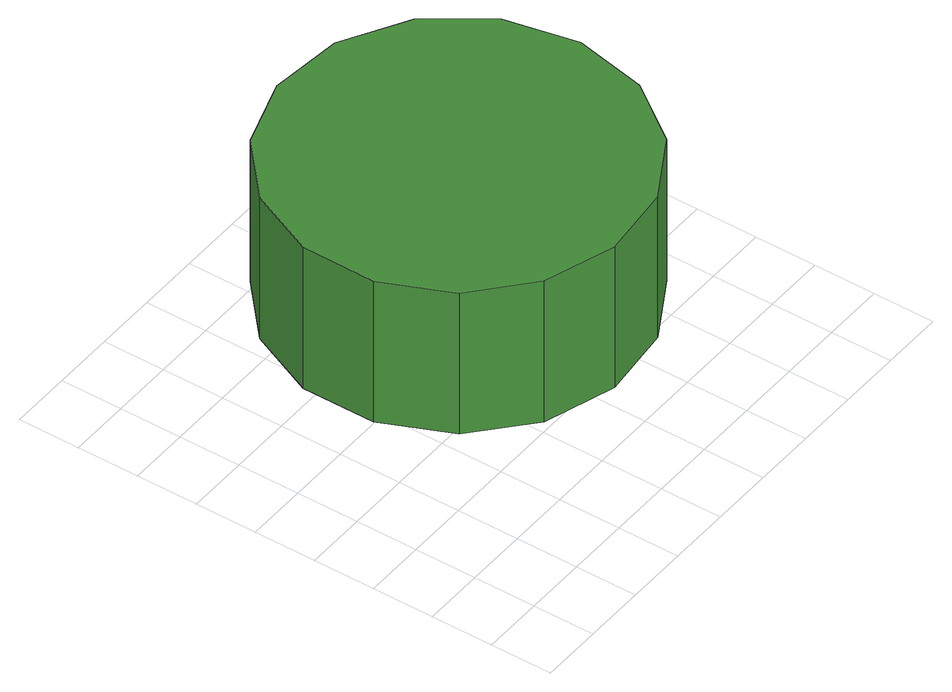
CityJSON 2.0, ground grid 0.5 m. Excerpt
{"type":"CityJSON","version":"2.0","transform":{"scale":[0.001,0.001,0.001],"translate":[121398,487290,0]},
"CityObjects":{
"tree1":{"type":"SolitaryVegetationObject","attributes":{"function":"something"},"geometry":[{"type":"MultiSurface","lod":"1","boundaries":[[[0,1,2,3,4,5,6,7,8,9,10,11,12,13,14]],[[15,16,17,18,19,20,21,22,23,24,25,26,27,28,29]],[[0,29,28,1]],[[1,28,27,2]],[[2,27,26,3]],[[3,26,25,4]],[[4,25,24,5]],[[5,24,23,6]],[[6,23,22,7]],[[7,22,21,8]],[[8,21,20,9]],[[9,20,19,10]],[[10,19,18,11]],[[11,18,17,12]],[[12,17,16,13]],[[13,16,15,14]],[[14,15,29,0]]]}]}
},
"vertices":[
[3756,2307,2031],[3631,2893,2031],[3280,3377,2031],[2761,3676,2031],[2166,3739,2031],[1597,3554,2031],[1152,3153,2031],[909,2607,2031],[909,2008,2031],[1152,1462,2031],[1597,1061,2031],[2166,876,2031],[2761,939,2031],[3280,1238,2031],[3631,1722,2031],[3631,1722,741],[3280,1238,741],[2761,939,741],[2166,876,741],[1597,1061,741],[1152,1462,741],[909,2008,741],[909,2607,741],[1152,3153,741],[1597,3554,741],[2166,3739,741],[2761,3676,741],[3280,3377,741],[3631,2893,741],[3756,2307,741]
]}
